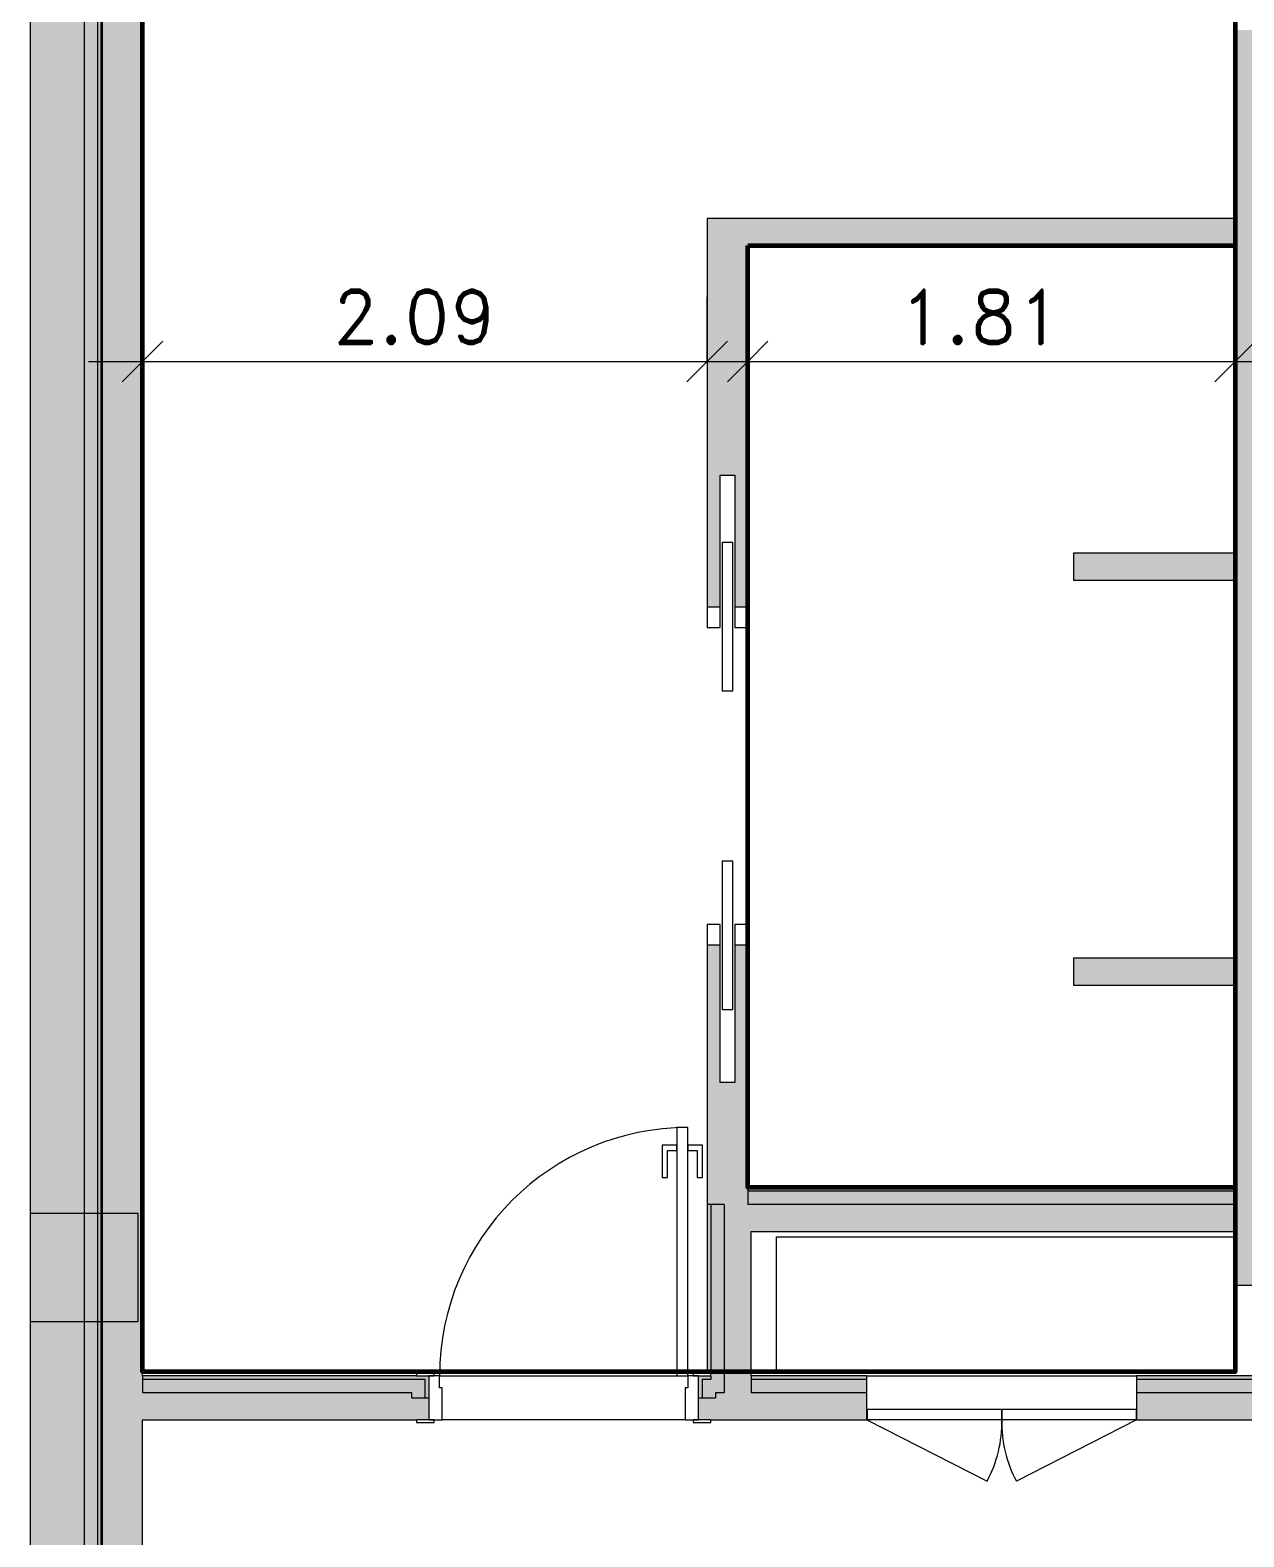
# Model space of a CAD drawing. Header units: metres. Extents: x -227.9 to -140, y 37.9 to 92.1.
# Drawn here: x -219.49 to -214.99, y 77.58 to 83.16 of the extents above; entities that cross this region are included whole.
import ezdxf

# ---------------------------------------------------------------- set-up
doc = ezdxf.new("R2010")
doc.units = ezdxf.units.M
for name, color, linetype, lineweight in [('A-ANNO-DIMS', 7, 'Continuous', 9), ('A-ANNO-DIMS-100', 7, 'Continuous', 9), ('A-DOOR', 7, 'Continuous', 5), ('A-FLOR', 7, 'Continuous', 5), ('A-WALL', 7, 'Continuous', 5), ('A-WALL-PATT', 7, 'Continuous', 13), ('I-WALL', 7, 'Continuous', 5), ('S-COLS', 7, 'Continuous', 5)]:
    doc.layers.add(name, color=color, linetype=linetype, lineweight=lineweight)
doc.layers.add('Chambre', color=40, linetype='Continuous')
doc.layers.add('SDB', color=230, linetype='Continuous')
doc.styles.add('RomanD_B', font='', dxfattribs={"height": 0.2})
doc.styles.get('RomanD_B').set_extended_font_data('RomanD', bold=True)
doc.dimstyles.new('LAG-Romans_0_2', dxfattribs={"dimscale": 0.3048, "dimtxt": 0.200715, "dimasz": 0.492126, "dimexe": 0.787402, "dimexo": 0.0625, "dimgap": 0, "dimtad": 1, "dimrnd": 0.01, "dimzin": 0, "dimdsep": 46, "dimtxsty": 'RomanD_B', "dimblk1": 'OBLIQUE', "dimblk2": 'OBLIQUE', "dimsah": 1, "dimcen": 0.09, "dimdle": 0.656168, "dimazin": 0, "dimtfac": 1, "dimtdec": 4, "dimtix": 1, "dimtmove": 0, "dimatfit": 3, "dimfxl": 0.787402, "dimfxlon": 1, "dimtvp": 1, "dimtolj": 1, "dimtzin": 0, "dimarcsym": 2})

# ---------------------------------------------------------------- blocks, each defined once
blk = doc.blocks.new('LAG-C1030-PORTE-BAT 1 VANT-13PR_01 - LAG-C1030-PORTE-BAT 1 VANT-13PR_01_04F-90X210 CHAMBRE-15711707-MUC-LAG-PRO-PLA-ARC-TZN-N02-AG02Ec-Cote')
at = {"layer": 'A-DOOR'}
for p, q in [((0.3553, 1.0015), (0.3153, 1.0015)), ((0.3153, 1.0015), (0.3153, 0.0815)), ((0.3553, 0.0815), (0.3553, 1.0015)), ((0.2603, 0.9365), (0.2603, 0.8165)), ((0.3153, 0.9365), (0.2603, 0.9365)), ((0.2803, 0.8165), (0.2803, 0.9165)), ((0.2803, 0.9165), (0.3153, 0.9165)), ((0.3153, 0.9165), (0.3153, 0.9365)), ((0.4103, 0.9365), (0.3553, 0.9365)), ((0.3553, 0.9365), (0.3553, 0.9165)), ((0.3553, 0.9165), (0.3903, 0.9165)), ((0.3903, 0.9165), (0.3903, 0.8165)), ((0.4103, 0.8165), (0.4103, 0.9365)), ((0.2603, 0.8165), (0.2803, 0.8165)), ((0.3903, 0.8165), (0.4103, 0.8165)), ((0.3153, 0.0815), (0.3553, 0.0815))]:
    blk.add_line(p, q, dxfattribs=at)
at = {"layer": 'A-DOOR', "color": 9, "true_color": 0xc0c0c0}
for p, q in [((-0.5847, 0.0915), (-0.6497, 0.0915)), ((-0.6497, 0.0915), (-0.6497, 0.0815)), ((-0.6497, 0.0815), (-0.5847, 0.0815)), ((-0.6047, 0.0815), (-0.6047, -0.0815)), ((-0.5647, 0.0815), (-0.6047, 0.0815)), ((-0.5847, 0.0815), (-0.5847, 0.0915)), ((-0.5647, 0.0376), (-0.5647, 0.0815)), ((0.3953, 0.0815), (0.3553, 0.0815)), ((0.3553, 0.0815), (0.3553, 0.0376)), ((0.3753, 0.0915), (0.3753, 0.0815)), ((0.4403, 0.0915), (0.3753, 0.0915)), ((0.3753, 0.0815), (0.4403, 0.0815)), ((0.3953, -0.0815), (0.3953, 0.0815)), ((0.4403, 0.0815), (0.4403, 0.0915)), ((-0.5547, 0.0376), (-0.5647, 0.0376)), ((-0.5547, -0.0815), (-0.5547, 0.0376)), ((0.3553, 0.0376), (0.3453, 0.0376)), ((0.3453, 0.0376), (0.3453, -0.0815)), ((-0.5847, -0.0815), (-0.6497, -0.0815)), ((-0.6497, -0.0815), (-0.6497, -0.0915)), ((-0.6497, -0.0915), (-0.5847, -0.0915)), ((-0.6047, -0.0815), (-0.5547, -0.0815)), ((-0.5847, -0.0915), (-0.5847, -0.0815)), ((0.3453, -0.0815), (0.3953, -0.0815)), ((0.3753, -0.0815), (0.3753, -0.0915)), ((0.4403, -0.0815), (0.3753, -0.0815)), ((0.3753, -0.0915), (0.4403, -0.0915)), ((0.4403, -0.0915), (0.4403, -0.0815))]:
    blk.add_line(p, q, dxfattribs=at)
at = {"layer": 'A-DOOR'}
blk.add_arc((0.3553, 0.0815), 0.92, 90, 180, dxfattribs=at)
blk = doc.blocks.new('LAG-C1030-PORTE-INST-13PR_05_02F - LAG-C1030-PORTE-INST-13PR_05_02F-100x166-15159836-MUC-LAG-PRO-PLA-ARC-TZN-N02-AG02Ec-Cote')
at = {"layer": 'A-DOOR', "color": 9, "lineweight": 9, "true_color": 0xc0c0c0}
for p, q in [((-0.498, -0.0415), (-0.001, -0.0415)), ((-0.498, -0.0815), (-0.498, -0.0415)), ((-0.001, -0.0415), (-0.001, -0.0815)), ((0.001, -0.0415), (0.498, -0.0415)), ((0.001, -0.0815), (0.001, -0.0415)), ((0.498, -0.0415), (0.498, -0.0815)), ((-0.001, -0.0815), (-0.498, -0.0815)), ((0.498, -0.0815), (0.001, -0.0815))]:
    blk.add_line(p, q, dxfattribs=at)
at = {"layer": 'A-DOOR', "color": 9, "true_color": 0xc0c0c0}
for p, q in [((-0.5, -0.0815), (-0.0545, -0.3085)), ((0.5, -0.0815), (0.0545, -0.3085))]:
    blk.add_line(p, q, dxfattribs=at)
for centre, start, end in [((-0.4544, -0.0924), 331.6205, 1.3795), ((0.4544, -0.0924), 178.6205, 208.3795)]:
    blk.add_arc(centre, 0.4546, start, end, dxfattribs=at)
blk = doc.blocks.new('LAG-C1030-PORTE-COUL DEUX BATTANTS-13PR_07 - LAG-C1030-PORTE-COUL DEUX BATTANTS-13PR_07_02F-110x210-15723467-MUC-LAG-PRO-PLA-ARC-TZN-N02-AG02Ec-Cote')
at = {"layer": 'A-DOOR', "color": 9, "true_color": 0xc0c0c0}
for p, q in [((-0.455, 0.075), (-0.53, 0.075)), ((-0.53, 0.075), (-0.53, 0.0275)), ((-0.455, 0.0275), (-0.455, 0.075)), ((0.72, 0.075), (0.645, 0.075)), ((0.645, 0.075), (0.645, 0.0275)), ((0.72, 0.0275), (0.72, 0.075)), ((-0.53, 0.0275), (-0.455, 0.0275)), ((0.645, 0.0275), (0.72, 0.0275)), ((-0.455, -0.0275), (-0.53, -0.0275)), ((-0.53, -0.0275), (-0.53, -0.075)), ((-0.455, -0.075), (-0.455, -0.0275)), ((0.72, -0.0275), (0.645, -0.0275)), ((0.645, -0.0275), (0.645, -0.075)), ((0.72, -0.075), (0.72, -0.0275)), ((-0.53, -0.075), (-0.455, -0.075)), ((0.645, -0.075), (0.72, -0.075))]:
    blk.add_line(p, q, dxfattribs=at)
at = {"layer": 'A-DOOR'}
for p, q in [((-0.22, 0.02), (-0.77, 0.02)), ((-0.77, 0.02), (-0.77, -0.02)), ((-0.22, -0.02), (-0.22, 0.02)), ((0.41, 0.02), (0.41, -0.02)), ((0.96, 0.02), (0.41, 0.02)), ((0.96, -0.02), (0.96, 0.02)), ((-0.77, -0.02), (-0.22, -0.02)), ((0.41, -0.02), (0.96, -0.02))]:
    blk.add_line(p, q, dxfattribs=at)
blk = doc.blocks.new('DIMBLOCK96-MUC-LAG-PRO-PLA-ARC-TZN-N02-AG02Ec-Cote')
at = {"layer": 'A-ANNO-DIMS-100', "transparency": 16777216}
for p, q in [((-216.8262, 82.1758), (-216.8262, 81.6958)), ((-216.8262, 81.9358), (-216.8262, 82.1758)), ((-215.0195, 82.1758), (-215.0195, 81.6958)), ((-215.0195, 81.9358), (-215.0195, 82.1758)), ((-217.0262, 81.9358), (-214.8195, 81.9358))]:
    blk.add_line(p, q, dxfattribs=at)
at = {"layer": 'A-ANNO-DIMS-100', "lineweight": 25, "transparency": 16777216}
for p, q in [((-216.8262, 81.9358), (-216.7512, 82.0108)), ((-215.0195, 81.9358), (-214.9445, 82.0108)), ((-216.8262, 81.9358), (-216.9012, 81.8608)), ((-215.0195, 81.9358), (-215.0945, 81.8608))]:
    blk.add_line(p, q, dxfattribs=at)
at = {"layer": 'A-ANNO-DIMS-100', "color": 0, "transparency": 16777216, "insert": (-216.2664, 82.2015), "char_height": 0.2, "width": 0.824475, "attachment_point": 1, "line_spacing_factor": 1.146391, "style": 'RomanD_B'}
blk.add_mtext('1.81', dxfattribs=at)
blk = doc.blocks.new('_Oblique')
at = {"color": 0, "linetype": 'ByBlock', "lineweight": -2}
blk.add_line((-0.5, -0.5), (0.5, 0.5), dxfattribs=at)
blk = doc.blocks.new('DIMBLOCK97-MUC-LAG-PRO-PLA-ARC-TZN-N02-AG02Ec-Cote')
at = {"layer": 'A-ANNO-DIMS-100', "transparency": 16777216}
for p, q in [((-219.0691, 82.1758), (-219.0691, 81.6958)), ((-219.0691, 81.9358), (-219.0691, 82.1758)), ((-216.9762, 82.1758), (-216.9762, 81.6958)), ((-216.9762, 81.9358), (-216.9762, 82.1758)), ((-219.2691, 81.9358), (-216.7762, 81.9358))]:
    blk.add_line(p, q, dxfattribs=at)
at = {"layer": 'A-ANNO-DIMS-100', "lineweight": 25, "transparency": 16777216}
for p, q in [((-219.0691, 81.9358), (-218.9941, 82.0108)), ((-216.9762, 81.9358), (-216.9012, 82.0108)), ((-219.0691, 81.9358), (-219.1441, 81.8608)), ((-216.9762, 81.9358), (-217.0512, 81.8608))]:
    blk.add_line(p, q, dxfattribs=at)
at = {"layer": 'A-ANNO-DIMS-100', "color": 0, "transparency": 16777216, "insert": (-218.3662, 82.2015), "char_height": 0.2, "width": 0.824475, "attachment_point": 1, "line_spacing_factor": 1.146391, "style": 'RomanD_B'}
blk.add_mtext('2.09', dxfattribs=at)

msp = doc.modelspace()

# ---------------------------------------------------------------- hatches: boundary and pattern name
at = {"layer": 'A-WALL', "true_color": 0xaaaaaa}
h = msp.add_hatch(color=253, dxfattribs=at)
h.paths.add_polyline_path([(-219.4859, 62.5035), (-219.2859, 62.5035), (-219.2859, 63.8389), (-219.4859, 63.8389), (-219.4859, 62.7849)])
h.paths.add_polyline_path([(-219.2859, 64.2389), (-219.2859, 89.7404), (-219.4859, 89.7404), (-219.4859, 64.2389)])
h = msp.add_hatch(color=253, dxfattribs=at)
h.paths.add_polyline_path([(-219.2359, 62.3035), (-219.2359, 63.8389), (-219.2859, 63.8389), (-219.2859, 62.3035)])
h.paths.add_polyline_path([(-219.2391, 64.2389), (-219.2359, 64.2389), (-219.2359, 89.7404), (-219.2859, 89.7404), (-219.2859, 64.2389)])
h = msp.add_hatch(color=253, dxfattribs=at)
h.paths.add_polyline_path([(-219.2359, 62.2535), (-219.2229, 62.2535), (-219.2229, 63.8389), (-219.2359, 63.8389), (-219.2359, 62.3035)])
h.paths.add_polyline_path([(-219.2359, 64.2389), (-219.2229, 64.2389), (-219.2229, 89.7404), (-219.2359, 89.7404), (-219.2359, 71.3579)])
at = {"layer": 'A-WALL-PATT', "lineweight": 5, "true_color": 0xaaaaaa}
msp.add_hatch(color=253, dxfattribs=at).paths.add_polyline_path([(-214.7695, 78.5135), (-214.7695, 83.1635), (-215.0195, 83.1635), (-215.0195, 78.5135)])
at = {"layer": 'I-WALL', "true_color": 0xaaaaaa}
for points in [[(-219.0691, 72.064), (-219.0691, 89.7404), (-219.2191, 89.7404), (-219.2191, 72.064)], [(-215.0195, 82.3656), (-215.0195, 82.4656), (-216.8262, 82.4656), (-216.8262, 82.3656), (-215.3207, 82.3656)], [(-215.0195, 81.1254), (-215.0195, 81.2254), (-215.6189, 81.2254), (-215.6189, 81.1254), (-215.3207, 81.1254)], [(-215.6189, 79.6253), (-215.0195, 79.6253), (-215.0195, 79.7253), (-215.6189, 79.7253)], [(-216.8262, 78.8623), (-215.0195, 78.8623), (-215.0195, 78.8753), (-216.8262, 78.8753)], [(-216.8262, 78.8123), (-215.0195, 78.8123), (-215.0195, 78.8623), (-216.8262, 78.8623), (-216.8262, 78.8593)], [(-216.9632, 78.1777), (-216.9632, 78.1777), (-216.9632, 78.8123), (-216.9762, 78.8123), (-216.9759, 78.1877), (-216.9632, 78.1877)], [(-216.9132, 78.1647), (-216.9132, 78.8123), (-216.9632, 78.8123), (-216.9632, 78.1647)], [(-215.0195, 78.7123), (-215.0195, 78.8123), (-216.9132, 78.8123), (-216.9132, 78.7123), (-215.3207, 78.7123)], [(-216.9132, 78.1147), (-216.8132, 78.1147), (-216.8132, 78.7123), (-216.9132, 78.7123), (-216.9132, 78.1647)]]:
    msp.add_hatch(color=253, dxfattribs=at).paths.add_polyline_path(points)
h = msp.add_hatch(color=253, dxfattribs=at)
h.paths.add_polyline_path([(-216.9762, 78.8123), (-216.8262, 78.8123), (-216.8262, 79.7753), (-216.8737, 79.7753), (-216.8737, 79.2653), (-216.9287, 79.2653), (-216.9287, 79.7753), (-216.9762, 79.7753), (-216.9762, 78.8593)])
h.paths.add_polyline_path([(-216.9653, 81.0253), (-216.9287, 81.0253), (-216.9287, 81.5153), (-216.8737, 81.5153), (-216.8737, 81.0253), (-216.8262, 81.0253), (-216.8262, 82.4656), (-216.9762, 82.4656), (-216.9762, 81.0253)])
h = msp.add_hatch(color=253, dxfattribs=at)
h.paths.add_polyline_path([(-208.9264, 78.0962), (-208.9264, 78.1647), (-208.8394, 78.1647), (-208.8394, 78.1777), (-208.9394, 78.1777), (-208.9394, 78.0962)])
h.paths.add_polyline_path([(-210.2524, 78.0962), (-210.2394, 78.0962), (-210.2394, 78.1777), (-210.2894, 78.1777), (-210.2894, 78.1647), (-210.2524, 78.1647), (-210.2524, 78.1338)])
h.paths.add_polyline_path([(-218.0212, 78.0962), (-218.0082, 78.0962), (-218.0082, 78.1777), (-219.0691, 78.1777), (-219.0691, 78.1647), (-218.0212, 78.1647), (-218.0212, 78.1338)])
h.paths.add_polyline_path([(-217.0082, 78.0962), (-216.9952, 78.0962), (-216.9952, 78.1647), (-216.9632, 78.1647), (-216.9632, 78.1777), (-217.0082, 78.1777), (-217.0082, 78.1338)])
h.paths.add_polyline_path([(-210.4394, 78.1647), (-210.4394, 78.1777), (-215.3845, 78.1777), (-215.3845, 78.1647), (-212.0315, 78.1647)])
h.paths.add_polyline_path([(-216.8132, 78.1647), (-216.3845, 78.1647), (-216.3845, 78.1777), (-216.8132, 78.1777)])
h = msp.add_hatch(color=253, dxfattribs=at)
h.paths.add_polyline_path([(-208.9264, 78.0962), (-208.8764, 78.0962), (-208.8764, 78.1147), (-208.7894, 78.1147), (-208.7894, 78.1647), (-208.9264, 78.1647)])
h.paths.add_polyline_path([(-210.2894, 78.0962), (-210.2524, 78.0962), (-210.2524, 78.1647), (-210.2894, 78.1647), (-210.2894, 78.1147)])
h.paths.add_polyline_path([(-216.9452, 78.0962), (-216.9452, 78.1147), (-216.9132, 78.1147), (-216.9132, 78.1647), (-216.9952, 78.1647), (-216.9952, 78.0962), (-216.9653, 78.0962)])
h.paths.add_polyline_path([(-218.0712, 78.0962), (-218.0212, 78.0962), (-218.0212, 78.1647), (-219.0691, 78.1647), (-219.0691, 78.1147), (-218.0712, 78.1147)])
h.paths.add_polyline_path([(-210.4394, 78.1147), (-210.4394, 78.1647), (-215.3845, 78.1647), (-215.3845, 78.1147), (-212.0315, 78.1147)])
h.paths.add_polyline_path([(-216.3845, 78.1147), (-216.3845, 78.1647), (-216.8132, 78.1647), (-216.8132, 78.1147)])
h = msp.add_hatch(color=253, dxfattribs=at)
h.paths.add_polyline_path([(-208.9394, 78.0147), (-208.6894, 78.0147), (-208.6894, 78.1147), (-208.8764, 78.1147), (-208.8764, 78.0962), (-208.9394, 78.0962), (-208.9394, 78.0556)])
h.paths.add_polyline_path([(-210.3869, 78.0147), (-210.2394, 78.0147), (-210.2394, 78.0962), (-210.3024, 78.0962), (-210.3024, 78.1147), (-215.3845, 78.1147), (-215.3845, 78.0147), (-212.0315, 78.0147)])
h.paths.add_polyline_path([(-216.9653, 78.0147), (-216.3845, 78.0147), (-216.3845, 78.1147), (-216.9452, 78.1147), (-216.9452, 78.0962), (-217.0082, 78.0962), (-217.0082, 78.0147)])
h.paths.add_polyline_path([(-219.0691, 78.0147), (-218.0082, 78.0147), (-218.0082, 78.0962), (-218.0712, 78.0962), (-218.0712, 78.1147), (-219.0691, 78.1147), (-219.0691, 78.0962)])
at = {"layer": 'S-COLS', "true_color": 0x808080}
msp.add_hatch(color=8, dxfattribs=at).paths.add_polyline_path([(-219.4859, 78.3797), (-219.0859, 78.3797), (-219.0859, 78.7797), (-219.4859, 78.7797)])

# ---------------------------------------------------------------- linework, layer by layer
at = {"layer": 'A-FLOR', "lineweight": 9}
for p, q in [((-216.7195, 78.6933), (-215.0195, 78.6933)), ((-216.7195, 78.1933), (-216.7195, 78.6933)), ((-215.0195, 78.5135), (-215.0195, 78.1933)), ((-215.0195, 78.1933), (-216.7195, 78.1933))]:
    msp.add_line(p, q, dxfattribs=at)
at = {"layer": 'A-FLOR'}
for p, q in [((-217.9682, 78.1777), (-217.0882, 78.1777)), ((-217.0582, 78.0147), (-217.9582, 78.0147))]:
    msp.add_line(p, q, dxfattribs=at)
at = {"layer": 'A-WALL', "lineweight": 13}
for p, q in [((-219.4859, 89.7404), (-219.4859, 64.2389)), ((-219.2229, 64.2389), (-219.2229, 89.7404))]:
    msp.add_line(p, q, dxfattribs=at)
at = {"layer": 'A-WALL'}
for p, q in [((-219.2859, 89.7404), (-219.2859, 64.2389)), ((-219.2359, 89.7404), (-219.2359, 64.2389)), ((-216.8262, 78.8753), (-216.8262, 78.8123)), ((-215.0195, 78.8623), (-216.8262, 78.8623)), ((-216.9132, 78.8123), (-216.9762, 78.8123)), ((-216.9632, 78.8123), (-216.9632, 78.1877)), ((-216.9132, 78.8123), (-216.9132, 78.1147)), ((-215.0195, 78.8123), (-216.8262, 78.8123)), ((-219.0691, 78.1777), (-219.0691, 78.1147)), ((-218.0212, 78.1647), (-219.0691, 78.1647)), ((-218.0212, 78.0962), (-218.0212, 78.1647)), ((-216.9952, 78.1647), (-216.9952, 78.0962)), ((-216.9632, 78.1647), (-216.9952, 78.1647)), ((-216.9632, 78.1777), (-216.9632, 78.1647)), ((-216.8132, 78.1777), (-216.8132, 78.1147)), ((-216.3845, 78.1647), (-216.8132, 78.1647)), ((-210.4394, 78.1647), (-215.3845, 78.1647)), ((-218.0712, 78.1147), (-219.0691, 78.1147)), ((-218.0712, 78.0962), (-218.0712, 78.1147)), ((-218.0712, 78.0962), (-218.0082, 78.0962)), ((-217.0082, 78.0962), (-216.9452, 78.0962)), ((-216.9452, 78.1147), (-216.9452, 78.0962)), ((-216.9132, 78.1147), (-216.9452, 78.1147)), ((-216.3845, 78.1147), (-216.8132, 78.1147)), ((-210.4394, 78.1147), (-215.3845, 78.1147))]:
    msp.add_line(p, q, dxfattribs=at)
at = {"layer": 'A-WALL', "lineweight": 15}
for p, q in [((-215.0195, 83.1635), (-215.0195, 78.5135)), ((-215.0195, 78.5135), (-214.7695, 78.5135))]:
    msp.add_line(p, q, dxfattribs=at)
at = {"layer": 'Chambre', "lineweight": 140}
msp.add_lwpolyline([(-219.0691, 89.7404), (-215.0195, 89.7404), (-215.0195, 78.1933), (-219.0691, 78.1933)], close=True, dxfattribs=at)
at = {"layer": 'I-WALL', "lineweight": 13}
for p, q in [((-219.2191, 89.7404), (-219.2191, 72.064)), ((-219.0691, 78.1777), (-219.0691, 87.9913)), ((-216.9762, 82.4656), (-216.9762, 81.0253)), ((-215.0195, 82.4656), (-216.9762, 82.4656)), ((-215.0195, 82.3656), (-215.0195, 82.4656)), ((-216.8262, 81.0253), (-216.8262, 82.3656)), ((-216.8262, 82.3656), (-215.0195, 82.3656)), ((-216.9287, 81.0253), (-216.9287, 81.5153)), ((-216.9287, 81.5153), (-216.8737, 81.5153)), ((-216.8737, 81.5153), (-216.8737, 81.0253)), ((-215.0195, 81.2254), (-215.6189, 81.2254)), ((-215.6189, 81.2254), (-215.6189, 81.1254)), ((-215.0195, 81.1254), (-215.0195, 81.2254)), ((-215.6189, 81.1254), (-215.0195, 81.1254)), ((-216.9762, 79.7753), (-216.9762, 78.1877)), ((-216.9287, 79.2653), (-216.9287, 79.7753)), ((-216.8737, 79.7753), (-216.8737, 79.2653)), ((-216.8262, 78.8753), (-216.8262, 79.7753)), ((-215.0195, 79.7253), (-215.6189, 79.7253)), ((-215.6189, 79.7253), (-215.6189, 79.6253)), ((-215.0195, 79.6253), (-215.0195, 79.7253)), ((-215.6189, 79.6253), (-215.0195, 79.6253)), ((-216.8737, 79.2653), (-216.9287, 79.2653)), ((-215.0195, 78.8753), (-216.8262, 78.8753)), ((-215.0195, 78.7123), (-215.0195, 78.8753)), ((-216.8132, 78.1777), (-216.8132, 78.7123)), ((-216.8132, 78.7123), (-215.0195, 78.7123)), ((-218.0532, 78.1777), (-219.0691, 78.1777)), ((-216.3845, 78.1777), (-216.8132, 78.1777)), ((-216.3845, 78.0147), (-216.3845, 78.1777)), ((-210.4394, 78.1777), (-215.3845, 78.1777)), ((-215.3845, 78.1777), (-215.3845, 78.0147)), ((-219.0691, 78.0147), (-218.0532, 78.0147)), ((-219.0691, 72.064), (-219.0691, 78.0147)), ((-216.9632, 78.0147), (-216.3845, 78.0147)), ((-215.3845, 78.0147), (-210.2844, 78.0147))]:
    msp.add_line(p, q, dxfattribs=at)
at = {"layer": 'I-WALL'}
for p, q in [((-216.3845, 78.1777), (-215.3845, 78.1777)), ((-216.3825, 78.0147), (-216.3845, 78.0147)), ((-215.8835, 78.0147), (-215.8855, 78.0147)), ((-215.3845, 78.0147), (-215.3865, 78.0147))]:
    msp.add_line(p, q, dxfattribs=at)
at = {"layer": 'S-COLS', "lineweight": 9}
for p, q in [((-219.0859, 78.7797), (-219.4859, 78.7797)), ((-219.4859, 78.7797), (-219.4859, 78.3797)), ((-219.0859, 78.3797), (-219.0859, 78.7797)), ((-219.4859, 78.3797), (-219.0859, 78.3797))]:
    msp.add_line(p, q, dxfattribs=at)
at = {"layer": 'SDB', "lineweight": 140}
msp.add_lwpolyline([(-216.8262, 82.3656), (-215.0195, 82.3656), (-215.0195, 78.8753), (-216.8262, 78.8753)], close=True, dxfattribs=at)

# ---------------------------------------------------------------- block references
at = {"layer": 'A-DOOR', "rotation": 90}
msp.add_blockref('LAG-C1030-PORTE-COUL DEUX BATTANTS-13PR_07 - LAG-C1030-PORTE-COUL DEUX BATTANTS-13PR_07_02F-110x210-15723467-MUC-LAG-PRO-PLA-ARC-TZN-N02-AG02Ec-Cote', (-216.9012, 80.3053), dxfattribs=at)
at = {"layer": 'A-DOOR'}
msp.add_blockref('LAG-C1030-PORTE-BAT 1 VANT-13PR_01 - LAG-C1030-PORTE-BAT 1 VANT-13PR_01_04F-90X210 CHAMBRE-15711707-MUC-LAG-PRO-PLA-ARC-TZN-N02-AG02Ec-Cote', (-217.4035, 78.0962), dxfattribs=at)
at = {"layer": 'A-DOOR', "color": 9, "true_color": 0xc0c0c0}
msp.add_blockref('LAG-C1030-PORTE-INST-13PR_05_02F - LAG-C1030-PORTE-INST-13PR_05_02F-100x166-15159836-MUC-LAG-PRO-PLA-ARC-TZN-N02-AG02Ec-Cote', (-215.8845, 78.0962), dxfattribs=at)

# ---------------------------------------------------------------- dimensions: what is measured, and where the dimension line sits
at = {"layer": 'A-ANNO-DIMS'}
for base, p1, p2, override, picture, middle in [((-216.9762, 81.9358), (-219.0691, 82.1758), (-216.9762, 82.1758), {"dimpost": '<>', "dimfxl": 2.092979}, 'DIMBLOCK97-MUC-LAG-PRO-PLA-ARC-TZN-N02-AG02Ec-Cote', (-218.0226, 82.0358)), ((-215.0195, 81.9358), (-216.8262, 82.1758), (-215.0195, 82.1758), {"dimpost": '<>', "dimfxl": 1.806659}, 'DIMBLOCK96-MUC-LAG-PRO-PLA-ARC-TZN-N02-AG02Ec-Cote', (-215.9228, 82.0358))]:
    dim = msp.add_linear_dim(base=base, p1=p1, p2=p2, dimstyle='LAG-Romans_0_2', override=override, dxfattribs=at)
    dim.commit()
    dim.dimension.update_dxf_attribs({"geometry": picture, "text_midpoint": middle})

doc.saveas('drawing.dxf')
